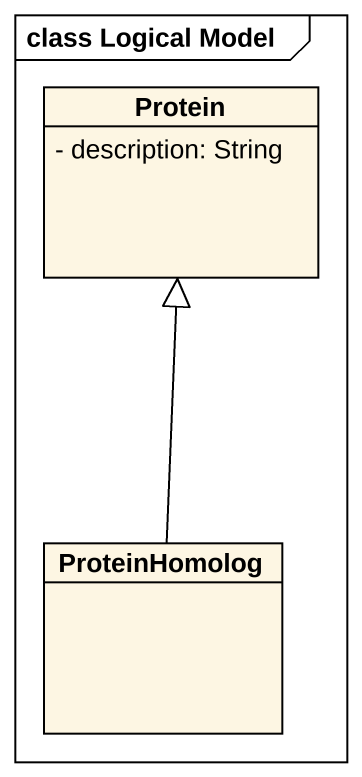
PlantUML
@startuml
mainframe class Logical Model
hide circle
hide empty members
skinparam classAttributeIconSize 0
class Protein {
  - description: String
}
class ProteinHomolog
ProteinHomolog -up-|> Protein
@enduml
